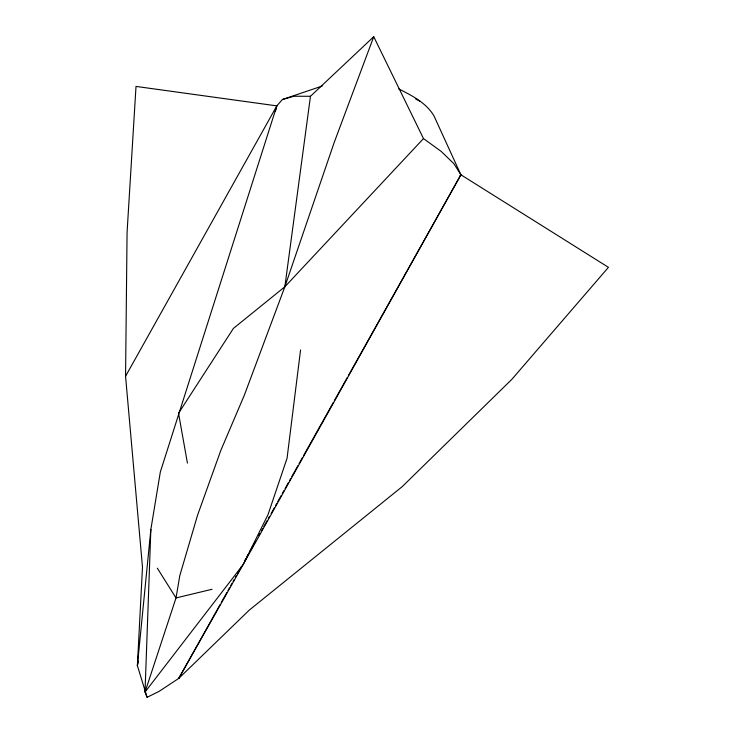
<?xml version="1.0" encoding="UTF-8"?>
<svg xmlns="http://www.w3.org/2000/svg" width="734" height="734" viewBox="0 0 734 734"><rect width="100%" height="100%" fill="white"/><g stroke="black" fill="none" stroke-linecap="round" stroke-linejoin="round"><path stroke-width="1.1" d="M147.103 697.3L145.02 692.079L176.022 597.944L179.802 575.621L197.519 515.323L220.824 450.401L244.312 395.268L284.847 286.792L310.473 96.282L373.744 36.7L423.49 138.588L441.152 151.378L453.906 163.719L460.897 174.775L608.44 267.341L511.882 379.304L402.26 486.596L249.248 610.137L178.738 678.418L158.994 691.428L147.103 697.3L137.377 665.61L142.488 567.18L125.56 376.285L127.074 232.348L136.01 86.419L276.819 105.88L282.379 99.521L322.18 86.043M125.56 376.285L276.819 105.88L160.333 471.98L150.855 529.434L145.02 692.079L243.211 564.483L460.897 174.775L434.042 116.027C426.353 102.87 411.939 95.539 398.764 88.961M150.855 529.434L137.377 665.61L138.487 661.16M300.564 349.971L287.058 458.264L267.983 514.736L243.211 564.483L178.738 678.418L220.163 604.477M275.433 111.44L276.819 105.88M187.436 463.136L178.536 413.26L233.394 328.419L284.847 286.792L334.144 142.625L373.744 36.7M221.283 602.476L226.889 592.485M228.008 590.485L229.687 587.484M230.806 585.484L231.926 583.493M233.045 581.493L234.164 579.493M235.284 577.493L236.403 575.493M237.522 573.493L239.201 570.501M240.321 568.501L241.44 566.501M244.798 560.51L245.918 558.51M247.037 556.51L248.156 554.509M249.835 551.509L253.193 545.518M254.313 543.518L255.432 541.518M258.79 535.526L259.919 533.526M261.598 530.526L262.717 528.526M263.836 526.526L267.194 520.534M268.314 518.534L269.433 516.534M271.112 513.543L274.47 507.543M275.589 505.543L276.709 503.542M277.828 501.551L281.186 495.551M282.306 493.551L283.985 490.56M285.104 488.56L288.462 482.559M289.581 480.559L290.701 478.568M291.829 476.568L297.986 465.576M299.105 463.576L302.463 457.576M303.582 455.575L333.254 402.617M334.374 400.617L347.246 377.634M348.366 375.634L460.897 174.775L459.594 176.665M284.847 286.792L423.49 138.588M282.379 99.521L293.857 96.246L310.473 96.282M212.034 589.283L176.022 597.944L157.333 568.189M415.728 99.017L419.747 101.136"/></g></svg>
